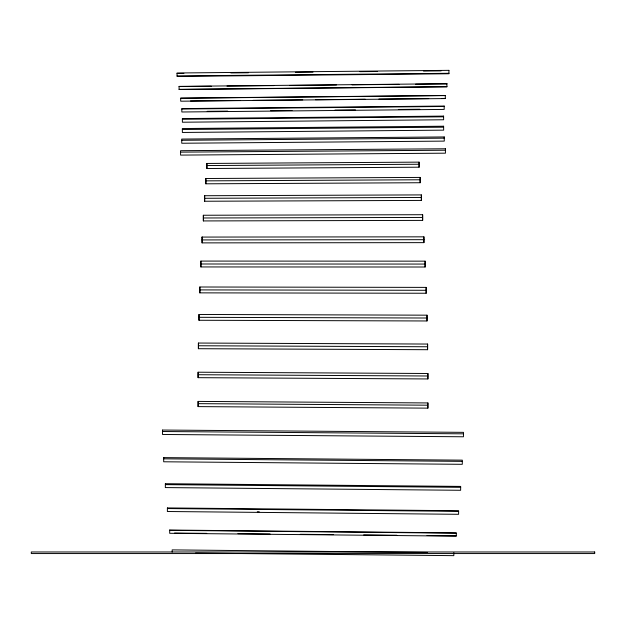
<?xml version="1.0" encoding="UTF-8"?>
<svg xmlns="http://www.w3.org/2000/svg" width="626" height="626" viewBox="0 0 626 626"><rect width="100%" height="100%" fill="white"/><g stroke="black" fill="none" stroke-linecap="round" stroke-linejoin="round"><path stroke-width="0.94" d="M200.891 266.942L200.891 261.081L425.109 261.152L425.109 267.012L200.891 266.942L200.891 261.081M198.99 320.269L198.998 314.471L427.01 315.175L427.002 320.966L198.99 320.269L198.998 314.471M199.835 292.858L199.843 286.998L426.165 287.389L426.157 293.25L199.835 292.858L199.843 286.998M198.411 343.048L198.395 348.705L427.589 349.707L427.605 344.05L198.411 343.048L198.395 348.705M427.91 373.495L427.894 378.949L198.09 377.674L198.106 372.212L427.91 373.495L427.91 375.999L198.106 374.716L198.106 372.212M427.902 402.941L427.887 408.144L198.098 406.61L198.113 401.407L427.902 402.941L427.902 405.194L198.113 403.653L198.113 401.407M172.15 552.101L172.173 549.886L427.542 552.437M453.858 552.703L453.827 555.653L195.531 553.071M177.048 73.461L183.895 73.391M230.838 72.937L248.436 72.765M295.386 72.303L312.984 72.131M359.934 71.669L377.533 71.497M423.505 71.051L441.103 70.879M177.072 75.949L448.952 73.297M179.059 86.552L211.322 86.231M226.964 86.075L273.883 85.606M289.525 85.449L336.444 84.979M352.086 84.823L399.012 84.361M415.625 84.189L446.909 83.884M179.091 89.346L446.941 86.67M180.679 98.251L445.289 95.606M190.476 100.966L240.274 100.473M252.967 100.348L302.765 99.847M315.457 99.722L365.255 99.229M378.926 99.088L428.716 98.595M441.416 98.462L445.321 98.423M181.806 109.034L444.17 106.467M207.19 111.318L227.676 111.115M270.589 110.692L292.045 110.489M334.957 110.066L355.435 109.863M398.355 109.448L419.811 109.237M182.377 119.276L443.607 116.812M182.346 129.512L443.631 127.195M181.736 140.294L444.249 138.166M180.562 152.141L445.422 150.232M206.901 163.449L419.084 162.134L419.099 167.197L206.916 168.511L206.901 163.449L206.901 165.554L419.084 164.247L419.084 162.134M205.837 178.504L420.148 177.424L420.163 182.729L205.852 183.809L205.837 178.504L205.837 180.859L420.148 179.779L420.148 177.424M204.632 195.727L421.353 194.905L421.368 200.422L204.647 201.243L204.632 195.727L204.632 198.293L421.353 197.472L421.353 194.905M203.356 215.25L422.636 214.71L422.644 220.399L203.364 220.931L203.356 215.25L203.356 217.981L422.636 217.441L422.636 214.71M202.088 237.074L423.912 236.839L423.912 242.638L202.088 242.88L202.088 237.074L202.088 242.88M202.088 239.93L423.912 239.688M200.891 263.992L425.109 264.062M199.843 289.908L426.165 290.292M198.998 317.319L427.01 318.016M198.411 345.755L427.605 346.757L427.605 344.05M162.549 431.517L463.467 433.826M163.707 458.835L462.309 461.362M165.35 484.634L460.666 487.325M167.392 508.555L458.631 511.356M257.286 511.755L259.234 511.771M169.716 530.347L456.315 533.188M174.56 533.039L206.729 533.36M237.927 533.673L270.096 533.986M300.316 534.283L333.455 534.612M363.675 534.917L396.821 535.246M427.042 535.543L456.284 535.833M427.894 376.445L427.894 378.949M427.887 405.891L427.887 408.144M427.589 347L427.589 349.707M427.01 315.175L427.002 320.966M426.165 287.389L426.157 293.25M425.109 261.152L425.109 267.012M423.912 236.839L423.912 242.638M422.644 217.668L422.644 220.399M421.368 197.863L421.368 200.422M420.163 180.374L420.163 182.729M419.099 165.092L419.099 167.197M206.916 166.406L206.916 168.511M205.852 181.454L205.852 183.809M204.647 198.677L204.647 201.243M203.364 218.2L203.364 220.931M198.09 375.162L198.09 377.674M198.098 404.357L198.098 406.61M162.557 430.046L162.525 434.475L463.443 436.776L463.475 432.347L162.557 430.046M163.715 457.622L163.683 461.785L462.285 464.312L462.317 460.149L163.715 457.622M165.366 483.71L165.327 487.584L460.634 490.283L460.673 486.41L165.366 483.71M167.4 507.936L167.369 511.505L458.6 514.306L458.631 510.738L167.4 507.936M169.716 530.042L169.685 533.305L456.284 536.138L456.315 532.882L169.716 530.042M448.928 70.347L177.041 72.999L177.072 76.411L448.959 73.758L448.928 70.347M446.909 83.72L179.059 86.388L179.091 89.502L446.941 86.834L446.909 83.72M445.289 95.473L180.679 98.118L180.711 101.201L445.321 98.564L445.289 95.473M444.163 106.044L181.806 108.611L181.837 111.991L444.194 109.417L444.163 106.044M443.599 116.107L182.369 118.572L182.401 122.226L443.631 119.762L443.599 116.107M443.623 126.225L182.338 128.541L182.377 132.462L443.662 130.145L443.623 126.225M444.241 136.945L181.728 139.074L181.759 143.244L444.272 141.116L444.241 136.945M445.415 148.777L180.554 150.694L180.585 155.099L445.446 153.182L445.415 148.777M594.7 551.983L31.3 551.983L31.3 553.556L594.7 553.556L594.7 551.983"/></g></svg>
